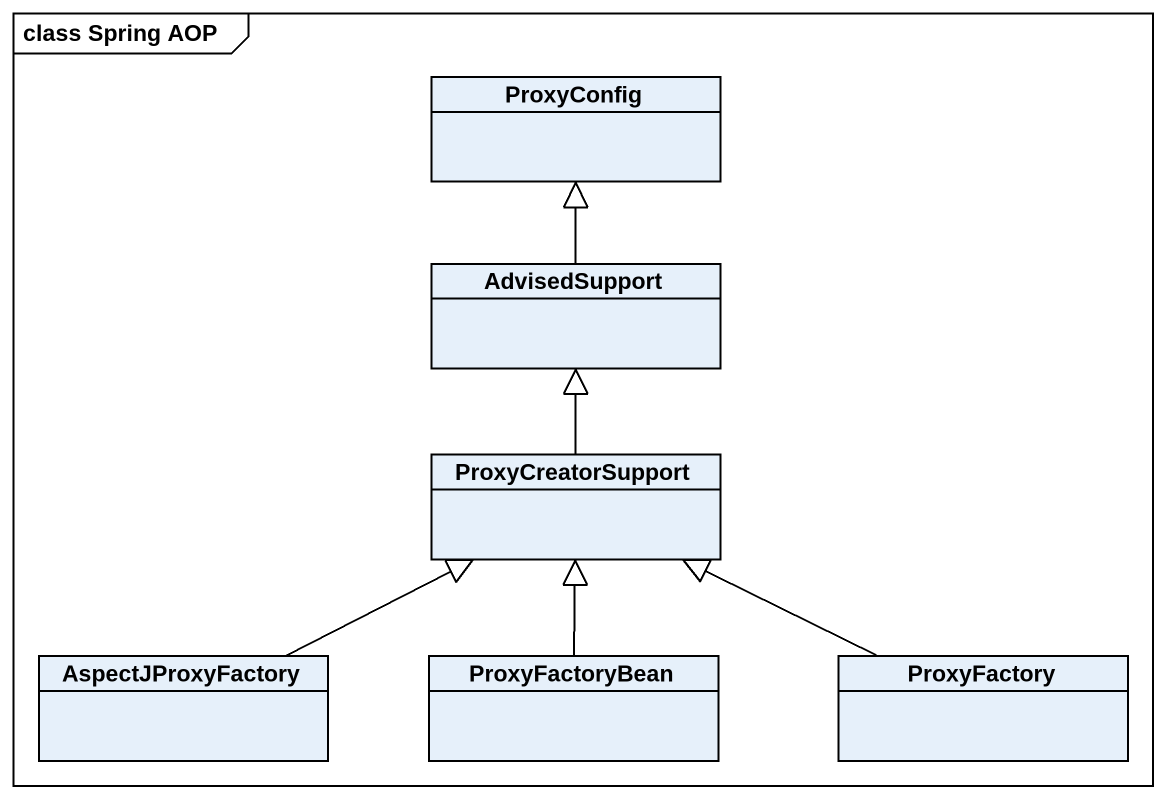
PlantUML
@startuml
mainframe class Spring AOP
hide circle
hide empty members
class ProxyConfig
class AdvisedSupport
class ProxyCreatorSupport
class AspectJProxyFactory
class ProxyFactoryBean
class ProxyFactory
AdvisedSupport -up-|> ProxyConfig
ProxyCreatorSupport -up-|> AdvisedSupport
AspectJProxyFactory -right-|> ProxyCreatorSupport
ProxyFactoryBean -up-|> ProxyCreatorSupport
ProxyFactory -left-|> ProxyCreatorSupport
@enduml
